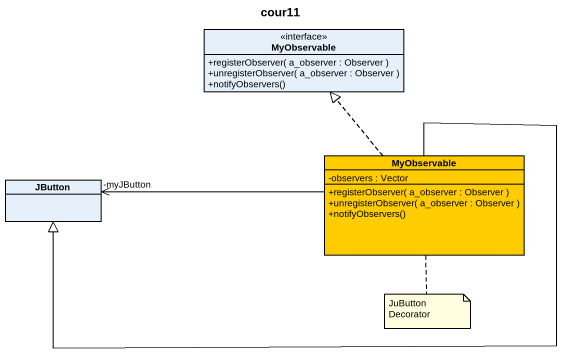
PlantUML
@startuml
title cour11
hide circle
hide empty members
skinparam classAttributeIconSize 0
interface MyObservable {
  +registerObserver( a_observer : Observer )
  +unregisterObserver( a_observer : Observer )
  +notifyObservers()
}
class JButton
class "MyObservable" as MyObservable_2 #FFCC00 {
  -observers : Vector
  +registerObserver( a_observer : Observer )
  +unregisterObserver( a_observer : Observer )
  +notifyObservers()
}
JButton "-myJButton" <-right- MyObservable_2
MyObservable_2 .up.|> MyObservable
MyObservable_2 -left-|> JButton
note bottom of MyObservable_2 : JuButtonDecorator
@enduml
